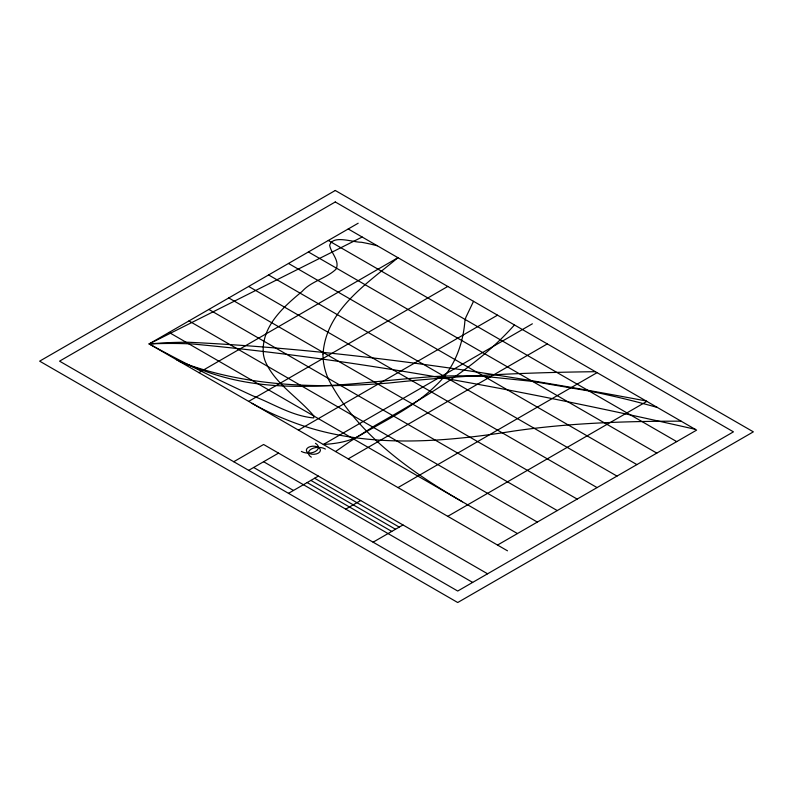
<?xml version="1.0" encoding="UTF-8"?>
<svg xmlns="http://www.w3.org/2000/svg" width="793" height="793" viewBox="0 0 793 793"><rect width="100%" height="100%" fill="white"/><g stroke="black" fill="none" stroke-linecap="round" stroke-linejoin="round"><path stroke-width="1.19" d="M323.029 354.005C326.012 309.865 367.139 283.517 397.957 257.695L198.914 372.651M473.53 301.32L465.937 317.21A133.611 77.139 0 0 0 464.906 320.828C463.043 345.084 453.874 368.933 435.664 385.676C413.956 407.096 385.854 420.022 359.953 435.456M514.459 324.952C475.879 368.249 424.85 397.095 375.109 425.514A159.72 92.216 0 0 0 371.56 427.804L355.036 438.36A245.295 141.62 0 0 0 350.248 441.354L335.568 451.554M358.178 223.229L149.143 343.914L507.49 550.808M248.685 401.387L447.767 286.451M233.757 461.724L263.613 444.486L487.576 573.795M298.455 430.123L497.528 315.178M248.685 470.348L278.541 453.11M532.371 323.802L323.336 444.486C335.855 443.664 348.791 441.84 359.814 435.456M288.503 493.335L318.36 476.097M348.226 458.85L547.299 343.914M345.738 509.136L360.666 500.522M397.997 487.586L597.07 372.651M373.106 542.184L402.973 524.946M447.767 516.322L646.84 401.387M497.528 545.059L696.611 430.123L348.226 228.979M362.173 237.028L149.143 343.914C182.945 362.57 217.619 379.619 252.68 395.786C272.693 403.409 292.151 416.156 313.741 417.921L313.889 416.047C298.436 397.382 275.389 384.367 265.318 361.449A94.615 54.628 0 0 1 263.326 353.579C261.095 326.696 283.26 307.01 302.083 291.467C311.411 281.039 326.24 278.551 336.063 269.164C340.048 260.669 331.048 253.354 329.65 245.305C332.763 234.47 353.202 242.43 361.281 242.242A141.025 81.421 0 0 1 371.402 244.303L377.25 245.741M595.424 371.699C526.314 372.462 457.264 375.604 388.54 383.059C318.647 388.54 246.088 387.093 179.872 361.658M681.098 421.162C625.3 421.192 569.364 422.966 514.072 431.015C438.202 443.029 357.921 449.373 285.133 419.13A241.667 139.528 0 0 1 251.996 403.3M487.318 376.665L532.609 381.403L589.03 390.989A612.018 353.351 0 0 1 657.417 407.483M646.077 400.941C495.03 372.561 342.437 349.544 188.784 342.269A242.113 139.786 0 0 0 149.163 343.974A265.625 153.356 0 0 1 191.856 343.934C361.449 359.576 529.179 391.712 695.164 429.281M462.438 501.81C409.991 471.409 356.067 433.464 327.876 378.142M328.312 240.477L676.707 441.612M308.408 251.966L656.792 453.11M288.503 263.464L636.888 464.599M268.589 274.953L616.984 476.097M248.685 286.451L597.07 487.586M228.771 297.94L577.165 499.084M208.866 309.439L557.261 510.573M188.962 320.927L537.347 522.072M169.048 332.426L517.442 533.56M314.633 478.248L399.236 527.097M310.896 480.409L395.509 529.248M307.159 482.56L391.772 531.409M263.613 461.724L472.648 582.409M253.661 467.474L293.479 490.461M311.322 457.174A9.952 5.749 0 0 1 311.322 449.046A9.952 5.749 0 0 1 325.398 449.046M315.445 443.297A9.952 5.749 0 0 1 315.445 451.425A9.952 5.749 0 0 1 301.37 451.425M327.955 378.132A178.395 102.991 0 0 1 322.949 354.005M176.492 359.705A217.084 125.334 0 0 0 204.584 370.985C279.929 398.978 359.705 381.066 437.052 376.388A277.213 160.047 0 0 1 487.328 376.586M335.28 190.479L39.65 361.152L457.72 602.521L753.35 431.848L335.28 190.479M335.28 201.967L59.554 361.152L457.72 591.033L733.446 431.848L335.28 201.967M309.439 453.596A7.038 4.064 0 0 0 320.402 450.523A7.038 4.064 0 0 0 310.311 446.578A7.038 4.064 0 0 0 309.439 453.596"/></g></svg>
